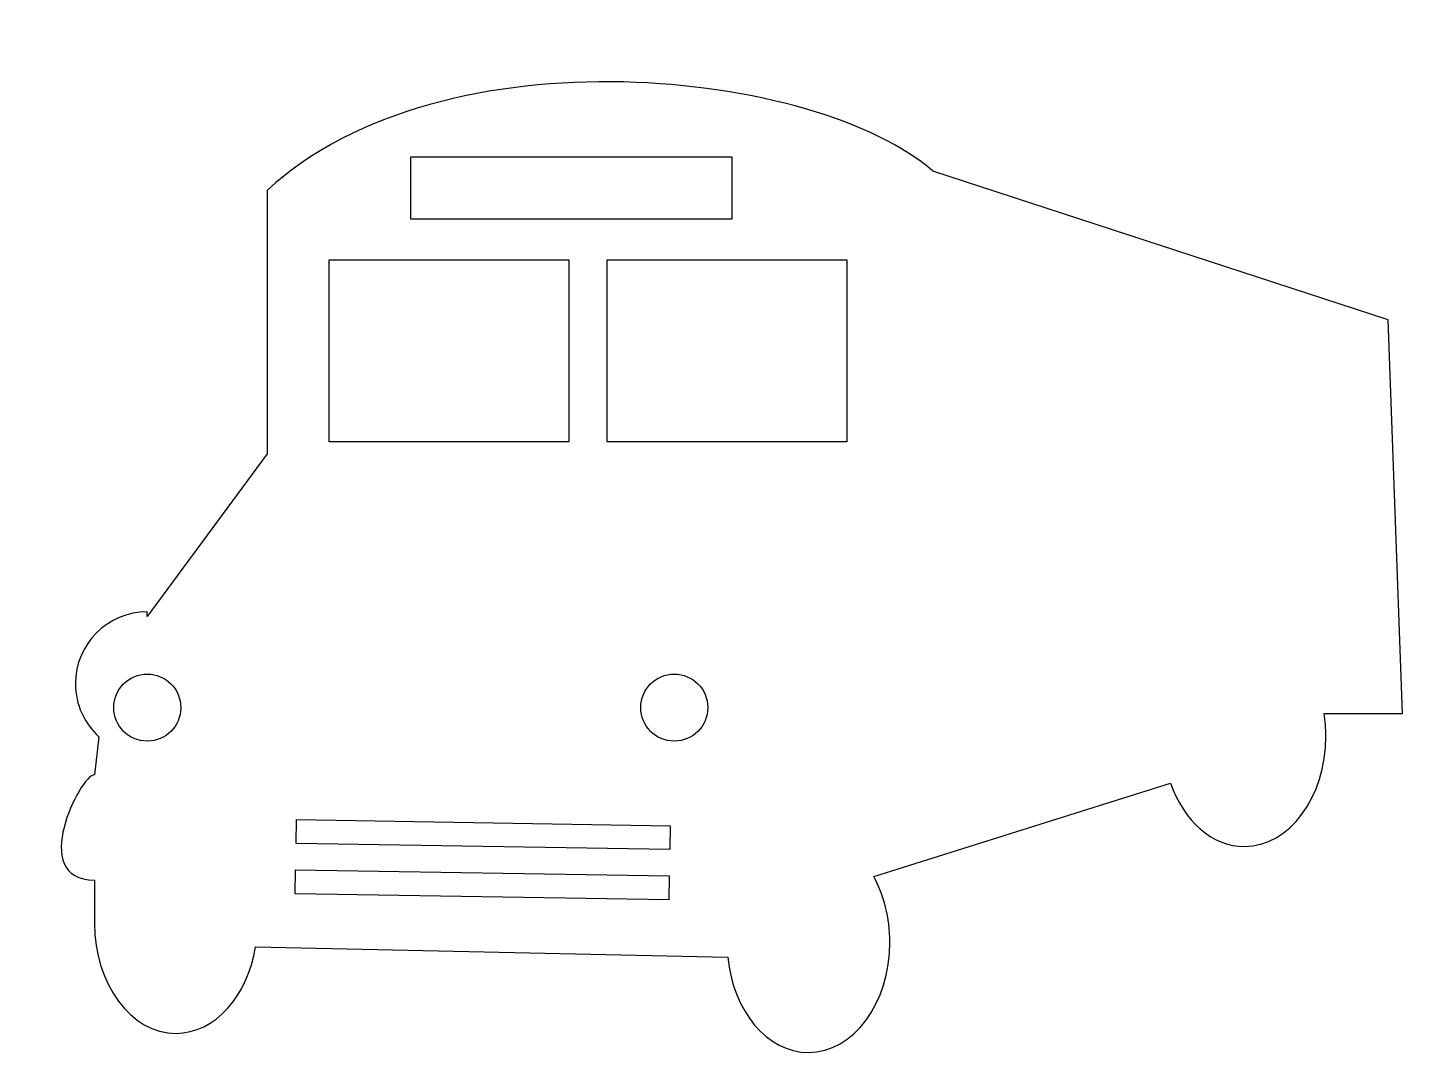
# Model space of a CAD drawing. Header units: centimetres. Extents: x -10.8 to 10.3, y -7.5 to 8.3.
import ezdxf

# ---------------------------------------------------------------- set-up
doc = ezdxf.new("R2010")
doc.units = ezdxf.units.CM
doc.header["$MEASUREMENT"] = 0
doc.layers.add('Camada 1', color=7, linetype='Continuous')

msp = doc.modelspace()

# ---------------------------------------------------------------- linework, layer by layer
at = {"layer": 'Camada 1'}
for points, knots in [([(10.29354, -2.24566), (10.29354, -2.24566), (9.08989, -2.24566), (9.08989, -2.24566), (9.08989, -2.24566), (9.1077, -2.35943), (9.1169, -2.47749), (9.1169, -2.59843), (9.1169, -2.59843), (9.1169, -3.53262), (8.55731, -4.28986), (7.86672, -4.28986), (7.86672, -4.28986), (7.36631, -4.28986), (6.93483, -3.8923), (6.73491, -3.31775), (6.73491, -3.31775), (6.73491, -3.31775), (2.17659, -4.74862), (2.17659, -4.74862), (2.17659, -4.74862), (2.3323, -5.03101), (2.4248, -5.38119), (2.4248, -5.76065), (2.4248, -5.76065), (2.4248, -6.69484), (1.86521, -7.45208), (1.17462, -7.45208), (1.17462, -7.45208), (0.54147, -7.45208), (0.0181, -6.81494), (-0.06405, -5.98848), (-0.06405, -5.98848), (-0.06405, -5.98848), (-7.31117, -5.82931), (-7.31117, -5.82931), (-7.31117, -5.82931), (-7.43399, -6.58914), (-7.93424, -7.15792), (-8.53262, -7.15792), (-8.53262, -7.15792), (-9.22308, -7.15792), (-9.7828, -6.40071), (-9.7828, -5.46652), (-9.7828, -5.46652), (-9.7828, -5.46652), (-9.7828, -4.80464), (-9.7828, -4.80464), (-9.7828, -4.80464), (-10.81237, -4.80464), (-10.00341, -3.18677), (-9.7828, -3.18677), (-9.7828, -3.18677), (-9.7828, -3.18677), (-9.71615, -2.60535), (-9.71615, -2.60535), (-9.71615, -2.60535), (-9.93777, -2.40368), (-10.07696, -2.11299), (-10.07696, -1.78951), (-10.07696, -1.78951), (-10.07696, -1.18023), (-9.58314, -0.68644), (-8.97386, -0.68644), (-8.97386, -0.68644), (-8.97386, -0.68644), (-8.97386, -0.75997), (-8.97386, -0.75997), (-8.97386, -0.75997), (-8.97386, -0.75997), (-7.13538, 1.7404), (-7.13538, 1.7404), (-7.13538, 1.7404), (-7.13538, 1.7404), (-7.13538, 5.56448), (-7.13538, 5.78509), (-7.13538, 5.78509), (-4.4144, 8.28543), (1.32171, 7.62357), (3.08666, 6.07925), (3.08666, 6.07925), (3.08666, 6.07925), (10.07296, 3.79952), (10.07296, 3.79952), (10.07296, 3.79952), (10.07296, 3.79952), (10.29354, -2.24566), (10.29354, -2.24566)], [0, 0, 0, 0, 0.04347826, 0.04347826, 0.04347826, 0.04347826, 0.08695652, 0.08695652, 0.08695652, 0.08695652, 0.13043478, 0.13043478, 0.13043478, 0.13043478, 0.17391304, 0.17391304, 0.17391304, 0.17391304, 0.2173913, 0.2173913, 0.2173913, 0.2173913, 0.26086957, 0.26086957, 0.26086957, 0.26086957, 0.30434783, 0.30434783, 0.30434783, 0.30434783, 0.34782609, 0.34782609, 0.34782609, 0.34782609, 0.39130435, 0.39130435, 0.39130435, 0.39130435, 0.43478261, 0.43478261, 0.43478261, 0.43478261, 0.47826087, 0.47826087, 0.47826087, 0.47826087, 0.52173913, 0.52173913, 0.52173913, 0.52173913, 0.56521739, 0.56521739, 0.56521739, 0.56521739, 0.60869565, 0.60869565, 0.60869565, 0.60869565, 0.65217391, 0.65217391, 0.65217391, 0.65217391, 0.69565217, 0.69565217, 0.69565217, 0.69565217, 0.73913043, 0.73913043, 0.73913043, 0.73913043, 0.7826087, 0.7826087, 0.7826087, 0.7826087, 0.82608696, 0.82608696, 0.82608696, 0.82608696, 0.86956522, 0.86956522, 0.86956522, 0.86956522, 0.91304348, 0.91304348, 0.91304348, 0.91304348, 1, 1, 1, 1]), ([(-0.00206, 6.2999), (-0.00206, 6.2999), (-4.92924, 6.2999), (-4.92924, 6.2999), (-4.92924, 6.2999), (-4.92924, 6.2999), (-4.92924, 5.34388), (-4.92924, 5.34388), (-4.92924, 5.34388), (-4.92924, 5.34388), (-0.00206, 5.34388), (-0.00206, 5.34388), (-0.00206, 5.34388), (-0.00206, 5.34388), (-0.00206, 6.2999), (-0.00206, 6.2999)], [0, 0, 0, 0, 0.2, 0.2, 0.2, 0.2, 0.4, 0.4, 0.4, 0.4, 0.6, 0.6, 0.6, 0.6, 1, 1, 1, 1]), ([(-2.50243, 4.71878), (-2.50243, 4.71878), (-6.1794, 4.71878), (-6.1794, 4.71878), (-6.1794, 4.71878), (-6.1794, 4.71878), (-6.1794, 1.92425), (-6.1794, 1.92425), (-6.1794, 1.92425), (-6.1794, 1.92425), (-2.5024, 1.92425), (-2.5024, 1.92425), (-2.5024, 1.92425), (-2.5024, 1.92425), (-2.5024, 4.71878), (-2.5024, 4.71878), (-2.5024, 4.71878), (-2.5024, 4.71878), (-2.50243, 4.71878), (-2.50243, 4.71878)], [0, 0, 0, 0, 0.16666667, 0.16666667, 0.16666667, 0.16666667, 0.33333333, 0.33333333, 0.33333333, 0.33333333, 0.5, 0.5, 0.5, 0.5, 0.66666667, 0.66666667, 0.66666667, 0.66666667, 1, 1, 1, 1]), ([(1.76289, 4.71878), (1.76289, 4.71878), (-1.9141, 4.71878), (-1.9141, 4.71878), (-1.9141, 4.71878), (-1.9141, 4.71878), (-1.9141, 1.92425), (-1.9141, 1.92425), (-1.9141, 1.92425), (-1.9141, 1.92425), (1.76289, 1.92425), (1.76289, 1.92425), (1.76289, 1.92425), (1.76289, 1.92425), (1.76289, 4.71878), (1.76289, 4.71878)], [0, 0, 0, 0, 0.2, 0.2, 0.2, 0.2, 0.4, 0.4, 0.4, 0.4, 0.6, 0.6, 0.6, 0.6, 1, 1, 1, 1]), ([(-8.97393, -2.67196), (-8.68969, -2.67196), (-8.45916, -2.44159), (-8.45916, -2.15719), (-8.45916, -2.15719), (-8.45916, -1.87279), (-8.68969, -1.64242), (-8.97393, -1.64242), (-8.97393, -1.64242), (-9.25817, -1.64242), (-9.4887, -1.87279), (-9.4887, -2.15719), (-9.4887, -2.15719), (-9.4887, -2.44159), (-9.25817, -2.67196), (-8.97393, -2.67196)], [0, 0, 0, 0, 0.2, 0.2, 0.2, 0.2, 0.4, 0.4, 0.4, 0.4, 0.6, 0.6, 0.6, 0.6, 1, 1, 1, 1]), ([(-0.88453, -2.67196), (-0.60029, -2.67196), (-0.36976, -2.44159), (-0.36976, -2.15719), (-0.36976, -2.15719), (-0.36976, -1.87279), (-0.60029, -1.64242), (-0.88453, -1.64242), (-0.88453, -1.64242), (-1.1688, -1.64242), (-1.39933, -1.87279), (-1.39933, -2.15719), (-1.39933, -2.15719), (-1.39933, -2.44159), (-1.1688, -2.67196), (-0.88453, -2.67196)], [0, 0, 0, 0, 0.2, 0.2, 0.2, 0.2, 0.4, 0.4, 0.4, 0.4, 0.6, 0.6, 0.6, 0.6, 1, 1, 1, 1]), ([(-0.94903, -3.96985), (-0.94903, -3.96985), (-6.68443, -3.87476), (-6.68443, -3.87476), (-6.68443, -3.87476), (-6.68443, -3.87476), (-6.69046, -4.24243), (-6.69046, -4.24243), (-6.69046, -4.24243), (-6.69046, -4.24243), (-0.95519, -4.33723), (-0.95519, -4.33723), (-0.95519, -4.33723), (-0.95519, -4.33723), (-0.94903, -3.96985), (-0.94903, -3.96985)], [0, 0, 0, 0, 0.2, 0.2, 0.2, 0.2, 0.4, 0.4, 0.4, 0.4, 0.6, 0.6, 0.6, 0.6, 1, 1, 1, 1]), ([(-0.96181, -4.74172), (-0.96181, -4.74172), (-6.69705, -4.64692), (-6.69705, -4.64692), (-6.69705, -4.64692), (-6.69705, -4.64692), (-6.70321, -5.01435), (-6.70321, -5.01435), (-6.70321, -5.01435), (-6.70321, -5.01435), (-0.96781, -5.10944), (-0.96781, -5.10944), (-0.96781, -5.10944), (-0.96781, -5.10944), (-0.96181, -4.74172), (-0.96181, -4.74172)], [0, 0, 0, 0, 0.2, 0.2, 0.2, 0.2, 0.4, 0.4, 0.4, 0.4, 0.6, 0.6, 0.6, 0.6, 1, 1, 1, 1])]:
    msp.add_open_spline(points, degree=3, knots=knots, dxfattribs=at)

doc.saveas('drawing.dxf')
